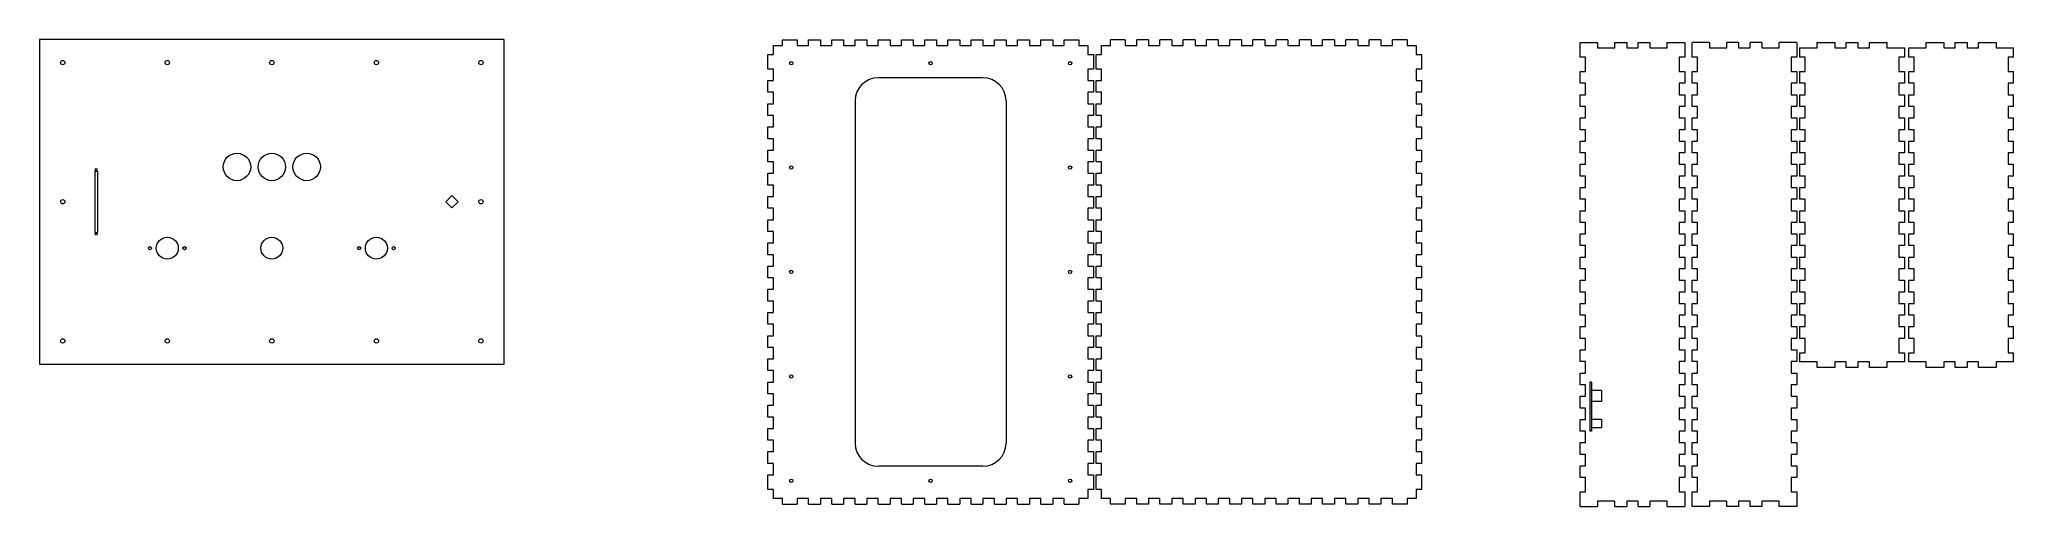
# Model space of a CAD drawing. Extents: x 61.2 to 146.1, y -11.8 to 8.4.
import ezdxf

# ---------------------------------------------------------------- set-up
doc = ezdxf.new("R2010")
doc.units = 0
doc.header["$MEASUREMENT"] = 0
doc.layers.add('text', color=7, linetype='Continuous', lineweight=18)

msp = doc.modelspace()

# ---------------------------------------------------------------- linework, layer by layer
at = {"layer": 'text'}
for p, q in [((81.172, 8.375), (61.172, 8.375)), ((61.172, 8.375), (61.172, -5.625)), ((81.172, -5.625), (81.172, 8.375)), ((92.522, 7.094), (92.522, 7.727)), ((92.522, 7.727), (92.758, 7.727)), ((92.758, 7.727), (92.758, 8.116)), ((92.758, 8.116), (93.147, 8.116)), ((93.147, 8.116), (93.147, 8.352)), ((93.147, 8.352), (93.78, 8.352)), ((93.78, 8.352), (93.78, 8.116)), ((93.78, 8.116), (94.272, 8.116)), ((94.272, 8.116), (94.272, 8.352)), ((94.272, 8.352), (94.78, 8.352)), ((94.78, 8.352), (94.78, 8.116)), ((94.78, 8.116), (95.272, 8.116)), ((95.272, 8.116), (95.272, 8.352)), ((95.272, 8.352), (95.78, 8.352)), ((95.78, 8.352), (95.78, 8.116)), ((95.78, 8.116), (96.272, 8.116)), ((96.272, 8.116), (96.272, 8.352)), ((96.272, 8.352), (96.78, 8.352)), ((96.78, 8.352), (96.78, 8.116)), ((96.78, 8.116), (97.272, 8.116)), ((97.272, 8.116), (97.272, 8.352)), ((97.272, 8.352), (97.78, 8.352)), ((97.78, 8.352), (97.78, 8.116)), ((97.78, 8.116), (98.272, 8.116)), ((98.272, 8.116), (98.272, 8.352)), ((98.272, 8.352), (98.78, 8.352)), ((98.78, 8.352), (98.78, 8.116)), ((98.78, 8.116), (99.272, 8.116)), ((99.272, 8.116), (99.272, 8.352)), ((99.272, 8.352), (99.78, 8.352)), ((99.78, 8.352), (99.78, 8.116)), ((99.78, 8.116), (100.272, 8.116)), ((100.272, 8.116), (100.272, 8.352)), ((100.272, 8.352), (100.78, 8.352)), ((100.78, 8.352), (100.78, 8.116)), ((100.78, 8.116), (101.272, 8.116)), ((101.272, 8.116), (101.272, 8.352)), ((101.272, 8.352), (101.78, 8.352)), ((101.78, 8.352), (101.78, 8.116)), ((101.78, 8.116), (102.272, 8.116)), ((102.272, 8.116), (102.272, 8.352)), ((102.272, 8.352), (102.78, 8.352)), ((102.78, 8.352), (102.78, 8.116)), ((102.78, 8.116), (103.272, 8.116)), ((103.272, 8.116), (103.272, 8.352)), ((103.272, 8.352), (103.78, 8.352)), ((103.78, 8.352), (103.78, 8.116)), ((103.78, 8.116), (104.272, 8.116)), ((104.272, 8.116), (104.272, 8.352)), ((104.272, 8.352), (104.78, 8.352)), ((104.78, 8.352), (104.78, 8.116)), ((104.78, 8.116), (105.272, 8.116)), ((105.272, 8.116), (105.272, 8.352)), ((105.272, 8.352), (105.905, 8.352)), ((105.905, 8.352), (105.905, 8.116)), ((105.905, 8.116), (106.294, 8.116)), ((106.294, 8.116), (106.294, 7.727)), ((106.294, 8.116), (106.294, 8.116)), ((106.294, 7.727), (106.531, 7.727)), ((106.531, 7.727), (106.531, 7.094)), ((106.648, 7.094), (106.648, 7.727)), ((106.648, 7.727), (106.884, 7.727)), ((106.884, 7.727), (106.884, 8.116)), ((106.884, 8.116), (107.273, 8.116)), ((107.273, 8.116), (107.273, 8.352)), ((107.906, 8.352), (107.273, 8.352)), ((107.906, 8.352), (107.906, 8.116)), ((107.906, 8.116), (108.398, 8.116)), ((108.398, 8.116), (108.398, 8.352)), ((108.906, 8.352), (108.398, 8.352)), ((108.906, 8.352), (108.906, 8.116)), ((108.906, 8.116), (109.398, 8.116)), ((109.398, 8.116), (109.398, 8.352)), ((109.906, 8.352), (109.398, 8.352)), ((109.906, 8.352), (109.906, 8.116)), ((109.906, 8.116), (110.398, 8.116)), ((110.398, 8.116), (110.398, 8.352)), ((110.906, 8.352), (110.398, 8.352)), ((110.906, 8.352), (110.906, 8.116)), ((110.906, 8.116), (111.398, 8.116)), ((111.398, 8.116), (111.398, 8.352)), ((111.906, 8.352), (111.398, 8.352)), ((111.906, 8.352), (111.906, 8.116)), ((111.906, 8.116), (112.398, 8.116)), ((112.398, 8.116), (112.398, 8.352)), ((112.906, 8.352), (112.398, 8.352)), ((112.906, 8.352), (112.906, 8.116)), ((112.906, 8.116), (113.398, 8.116)), ((113.398, 8.116), (113.398, 8.352)), ((113.906, 8.352), (113.398, 8.352)), ((113.906, 8.352), (113.906, 8.116)), ((113.906, 8.116), (114.398, 8.116)), ((114.398, 8.116), (114.398, 8.352)), ((114.906, 8.352), (114.398, 8.352)), ((114.906, 8.352), (114.906, 8.116)), ((114.906, 8.116), (115.398, 8.116)), ((115.398, 8.116), (115.398, 8.352)), ((115.906, 8.352), (115.398, 8.352)), ((115.906, 8.352), (115.906, 8.116)), ((115.906, 8.116), (116.398, 8.116)), ((116.398, 8.116), (116.398, 8.352)), ((116.906, 8.352), (116.398, 8.352)), ((116.906, 8.352), (116.906, 8.116)), ((116.906, 8.116), (117.398, 8.116)), ((117.398, 8.116), (117.398, 8.352)), ((117.906, 8.352), (117.398, 8.352)), ((117.906, 8.352), (117.906, 8.116)), ((117.906, 8.116), (118.398, 8.116)), ((118.398, 8.116), (118.398, 8.352)), ((118.906, 8.352), (118.398, 8.352)), ((118.906, 8.352), (118.906, 8.116)), ((118.906, 8.116), (119.398, 8.116)), ((119.398, 8.116), (119.398, 8.352)), ((120.031, 8.352), (119.398, 8.352)), ((120.031, 8.352), (120.031, 8.116)), ((120.031, 8.116), (120.42, 8.116)), ((120.42, 8.116), (120.42, 7.727)), ((120.42, 8.116), (120.42, 8.116)), ((120.42, 7.727), (120.656, 7.727)), ((120.656, 7.727), (120.656, 7.094)), ((127.476, 7.608), (127.476, 8.241)), ((127.476, 8.241), (128.234, 8.241)), ((128.234, 8.241), (128.234, 8.005)), ((128.234, 8.005), (128.976, 8.005)), ((128.976, 8.005), (128.976, 8.241)), ((128.976, 8.241), (129.484, 8.241)), ((129.484, 8.241), (129.484, 8.005)), ((129.484, 8.005), (129.976, 8.005)), ((129.976, 8.005), (129.976, 8.241)), ((129.976, 8.241), (130.484, 8.241)), ((130.484, 8.241), (130.484, 8.005)), ((130.484, 8.005), (131.226, 8.005)), ((131.226, 8.005), (131.226, 8.241)), ((131.226, 8.241), (131.984, 8.241)), ((131.984, 8.241), (131.984, 7.608)), ((131.984, 8.241), (131.984, 8.241)), ((132.295, 7.608), (132.295, 8.241)), ((133.053, 8.241), (132.295, 8.241)), ((133.053, 8.241), (133.053, 8.005)), ((133.053, 8.005), (133.795, 8.005)), ((133.795, 8.005), (133.795, 8.241)), ((134.303, 8.241), (133.795, 8.241)), ((134.303, 8.241), (134.303, 8.005)), ((134.303, 8.005), (134.795, 8.005)), ((134.795, 8.005), (134.795, 8.241)), ((135.303, 8.241), (134.795, 8.241)), ((135.303, 8.241), (135.303, 8.005)), ((135.303, 8.005), (136.045, 8.005)), ((136.045, 8.005), (136.045, 8.241)), ((136.803, 8.241), (136.045, 8.241)), ((136.803, 8.241), (136.803, 7.608)), ((136.803, 8.241), (136.803, 8.241)), ((136.928, 8.005), (136.928, 7.608)), ((136.928, 8.005), (137.678, 8.005)), ((137.678, 8.005), (137.678, 8.241)), ((137.678, 8.241), (138.436, 8.241)), ((138.436, 8.241), (138.436, 8.005)), ((138.436, 8.005), (138.928, 8.005)), ((138.928, 8.005), (138.928, 8.241)), ((138.928, 8.241), (139.436, 8.241)), ((139.436, 8.241), (139.436, 8.005)), ((139.436, 8.005), (139.928, 8.005)), ((139.928, 8.005), (139.928, 8.241)), ((139.928, 8.241), (140.686, 8.241)), ((140.686, 8.241), (140.686, 8.005)), ((140.686, 8.005), (141.436, 8.005)), ((141.436, 8.005), (141.436, 7.608)), ((141.436, 8.005), (141.436, 8.005)), ((141.625, 7.608), (141.625, 8.005)), ((141.625, 8.005), (142.375, 8.005)), ((142.375, 8.005), (142.375, 8.241)), ((142.375, 8.241), (143.133, 8.241)), ((143.133, 8.241), (143.133, 8.005)), ((143.133, 8.005), (143.625, 8.005)), ((143.625, 8.005), (143.625, 8.241)), ((143.625, 8.241), (144.133, 8.241)), ((144.133, 8.241), (144.133, 8.005)), ((144.133, 8.005), (144.625, 8.005)), ((144.625, 8.005), (144.625, 8.241)), ((144.625, 8.241), (145.383, 8.241)), ((145.383, 8.241), (145.383, 8.005)), ((145.383, 8.005), (146.133, 8.005)), ((146.133, 8.005), (146.133, 8.005)), ((146.133, 7.608), (146.133, 8.005)), ((92.758, 7.094), (92.522, 7.094)), ((92.758, 6.602), (92.758, 7.094)), ((106.531, 7.094), (106.294, 7.094)), ((106.294, 7.094), (106.294, 6.602)), ((106.884, 7.094), (106.648, 7.094)), ((106.884, 6.602), (106.884, 7.094)), ((120.656, 7.094), (120.42, 7.094)), ((120.42, 7.094), (120.42, 6.602)), ((127.712, 7.608), (127.476, 7.608)), ((127.476, 6.483), (127.476, 6.991)), ((127.476, 6.991), (127.712, 6.991)), ((127.712, 6.991), (127.712, 7.608)), ((131.984, 7.608), (131.748, 7.608)), ((131.748, 7.608), (131.748, 6.991)), ((131.748, 6.991), (131.984, 6.991)), ((131.984, 6.991), (131.984, 6.483)), ((132.531, 7.608), (132.295, 7.608)), ((132.295, 6.483), (132.295, 6.991)), ((132.295, 6.991), (132.531, 6.991)), ((132.531, 6.991), (132.531, 7.608)), ((136.803, 7.608), (136.567, 7.608)), ((136.567, 7.608), (136.567, 6.991)), ((136.567, 6.991), (136.803, 6.991)), ((136.803, 6.991), (136.803, 6.483)), ((137.164, 7.608), (136.928, 7.608)), ((136.928, 6.991), (136.928, 6.483)), ((136.928, 6.991), (137.164, 6.991)), ((137.164, 6.991), (137.164, 7.608)), ((141.436, 7.608), (141.2, 7.608)), ((141.2, 7.608), (141.2, 6.991)), ((141.2, 6.991), (141.436, 6.991)), ((141.436, 6.991), (141.436, 6.483)), ((141.861, 7.608), (141.625, 7.608)), ((141.625, 6.483), (141.625, 6.991)), ((141.625, 6.991), (141.861, 6.991)), ((141.861, 6.991), (141.861, 7.608)), ((146.133, 7.608), (145.897, 7.608)), ((145.897, 7.608), (145.897, 6.991)), ((145.897, 6.991), (146.133, 6.991)), ((146.133, 6.483), (146.133, 6.991)), ((92.522, 6.094), (92.522, 6.602)), ((92.522, 6.602), (92.758, 6.602)), ((92.758, 6.094), (92.522, 6.094)), ((92.758, 5.602), (92.758, 6.094)), ((101.776, 6.723), (97.276, 6.723)), ((106.294, 6.602), (106.531, 6.602)), ((106.531, 6.094), (106.294, 6.094)), ((106.294, 6.094), (106.294, 5.602)), ((106.531, 6.602), (106.531, 6.094)), ((106.648, 6.094), (106.648, 6.602)), ((106.648, 6.602), (106.884, 6.602)), ((106.884, 6.094), (106.648, 6.094)), ((106.884, 5.602), (106.884, 6.094)), ((120.42, 6.602), (120.656, 6.602)), ((120.656, 6.094), (120.42, 6.094)), ((120.42, 6.094), (120.42, 5.602)), ((120.656, 6.602), (120.656, 6.094)), ((127.712, 6.483), (127.476, 6.483)), ((127.476, 5.483), (127.476, 5.991)), ((127.476, 5.991), (127.712, 5.991)), ((127.712, 5.991), (127.712, 6.483)), ((131.984, 6.483), (131.748, 6.483)), ((131.748, 6.483), (131.748, 5.991)), ((131.748, 5.991), (131.984, 5.991)), ((131.984, 5.991), (131.984, 5.483)), ((132.531, 6.483), (132.295, 6.483)), ((132.295, 5.483), (132.295, 5.991)), ((132.295, 5.991), (132.531, 5.991)), ((132.531, 5.991), (132.531, 6.483)), ((136.803, 6.483), (136.567, 6.483)), ((136.567, 6.483), (136.567, 5.991)), ((136.567, 5.991), (136.803, 5.991)), ((136.803, 5.991), (136.803, 5.483)), ((137.164, 6.483), (136.928, 6.483)), ((136.928, 5.991), (136.928, 5.483)), ((136.928, 5.991), (137.164, 5.991)), ((137.164, 5.991), (137.164, 6.483)), ((141.436, 6.483), (141.2, 6.483)), ((141.2, 6.483), (141.2, 5.991)), ((141.2, 5.991), (141.436, 5.991)), ((141.436, 5.991), (141.436, 5.483)), ((141.861, 6.483), (141.625, 6.483)), ((141.625, 5.483), (141.625, 5.991)), ((141.625, 5.991), (141.861, 5.991)), ((141.861, 5.991), (141.861, 6.483)), ((146.133, 6.483), (145.897, 6.483)), ((145.897, 6.483), (145.897, 5.991)), ((145.897, 5.991), (146.133, 5.991)), ((146.133, 5.483), (146.133, 5.991)), ((92.522, 5.094), (92.522, 5.602)), ((92.522, 5.602), (92.758, 5.602)), ((96.276, 5.723), (96.276, -9.027)), ((102.776, 5.723), (102.776, -9.027)), ((106.294, 5.602), (106.531, 5.602)), ((106.531, 5.602), (106.531, 5.094)), ((106.648, 5.094), (106.648, 5.602)), ((106.648, 5.602), (106.884, 5.602)), ((120.42, 5.602), (120.656, 5.602)), ((120.656, 5.602), (120.656, 5.094)), ((127.712, 5.483), (127.476, 5.483)), ((127.712, 4.991), (127.712, 5.483)), ((131.984, 5.483), (131.748, 5.483)), ((131.748, 5.483), (131.748, 4.991)), ((132.531, 5.483), (132.295, 5.483)), ((132.531, 4.991), (132.531, 5.483)), ((136.803, 5.483), (136.567, 5.483)), ((136.567, 5.483), (136.567, 4.991)), ((137.164, 5.483), (136.928, 5.483)), ((137.164, 4.991), (137.164, 5.483)), ((141.436, 5.483), (141.2, 5.483)), ((141.2, 5.483), (141.2, 4.991)), ((141.861, 5.483), (141.625, 5.483)), ((141.861, 4.991), (141.861, 5.483)), ((146.133, 5.483), (145.897, 5.483)), ((145.897, 5.483), (145.897, 4.991)), ((92.758, 5.094), (92.522, 5.094)), ((92.522, 4.094), (92.522, 4.602)), ((92.522, 4.602), (92.758, 4.602)), ((92.758, 4.602), (92.758, 5.094)), ((106.531, 5.094), (106.294, 5.094)), ((106.294, 5.094), (106.294, 4.602)), ((106.294, 4.602), (106.531, 4.602)), ((106.531, 4.602), (106.531, 4.094)), ((106.884, 5.094), (106.648, 5.094)), ((106.648, 4.094), (106.648, 4.602)), ((106.648, 4.602), (106.884, 4.602)), ((106.884, 4.602), (106.884, 5.094)), ((120.656, 5.094), (120.42, 5.094)), ((120.42, 5.094), (120.42, 4.602)), ((120.42, 4.602), (120.656, 4.602)), ((120.656, 4.602), (120.656, 4.094)), ((127.476, 4.483), (127.476, 4.991)), ((127.476, 4.991), (127.712, 4.991)), ((127.712, 4.483), (127.476, 4.483)), ((127.712, 3.991), (127.712, 4.483)), ((131.748, 4.991), (131.984, 4.991)), ((131.984, 4.483), (131.748, 4.483)), ((131.748, 4.483), (131.748, 3.991)), ((131.984, 4.991), (131.984, 4.483)), ((132.295, 4.483), (132.295, 4.991)), ((132.295, 4.991), (132.531, 4.991)), ((132.531, 4.483), (132.295, 4.483)), ((132.531, 3.991), (132.531, 4.483)), ((136.567, 4.991), (136.803, 4.991)), ((136.803, 4.483), (136.567, 4.483)), ((136.567, 4.483), (136.567, 3.991)), ((136.803, 4.991), (136.803, 4.483)), ((136.928, 4.991), (136.928, 4.483)), ((136.928, 4.991), (137.164, 4.991)), ((137.164, 4.483), (136.928, 4.483)), ((137.164, 3.991), (137.164, 4.483)), ((141.2, 4.991), (141.436, 4.991)), ((141.436, 4.483), (141.2, 4.483)), ((141.2, 4.483), (141.2, 3.991)), ((141.436, 4.991), (141.436, 4.483)), ((141.625, 4.483), (141.625, 4.991)), ((141.625, 4.991), (141.861, 4.991)), ((141.861, 4.483), (141.625, 4.483)), ((141.861, 3.991), (141.861, 4.483)), ((145.897, 4.991), (146.133, 4.991)), ((146.133, 4.483), (145.897, 4.483)), ((145.897, 4.483), (145.897, 3.991)), ((146.133, 4.483), (146.133, 4.991)), ((92.758, 4.094), (92.522, 4.094)), ((92.522, 3.094), (92.522, 3.602)), ((92.522, 3.602), (92.758, 3.602)), ((92.758, 3.602), (92.758, 4.094)), ((106.531, 4.094), (106.294, 4.094)), ((106.294, 4.094), (106.294, 3.602)), ((106.294, 3.602), (106.531, 3.602)), ((106.531, 3.602), (106.531, 3.094)), ((106.884, 4.094), (106.648, 4.094)), ((106.648, 3.094), (106.648, 3.602)), ((106.648, 3.602), (106.884, 3.602)), ((106.884, 3.602), (106.884, 4.094)), ((120.656, 4.094), (120.42, 4.094)), ((120.42, 4.094), (120.42, 3.602)), ((120.42, 3.602), (120.656, 3.602)), ((120.656, 3.602), (120.656, 3.094)), ((127.476, 3.483), (127.476, 3.991)), ((127.476, 3.991), (127.712, 3.991)), ((127.712, 3.483), (127.476, 3.483)), ((127.712, 2.991), (127.712, 3.483)), ((131.748, 3.991), (131.984, 3.991)), ((131.984, 3.483), (131.748, 3.483)), ((131.748, 3.483), (131.748, 2.991)), ((131.984, 3.991), (131.984, 3.483)), ((132.295, 3.483), (132.295, 3.991)), ((132.295, 3.991), (132.531, 3.991)), ((132.531, 3.483), (132.295, 3.483)), ((132.531, 2.991), (132.531, 3.483)), ((136.567, 3.991), (136.803, 3.991)), ((136.803, 3.483), (136.567, 3.483)), ((136.567, 3.483), (136.567, 2.991)), ((136.803, 3.991), (136.803, 3.483)), ((136.928, 3.991), (136.928, 3.483)), ((136.928, 3.991), (137.164, 3.991)), ((137.164, 3.483), (136.928, 3.483)), ((137.164, 2.991), (137.164, 3.483)), ((141.2, 3.991), (141.436, 3.991)), ((141.436, 3.483), (141.2, 3.483)), ((141.2, 3.483), (141.2, 2.991)), ((141.436, 3.991), (141.436, 3.483)), ((141.625, 3.483), (141.625, 3.991)), ((141.625, 3.991), (141.861, 3.991)), ((141.861, 3.483), (141.625, 3.483)), ((141.861, 2.991), (141.861, 3.483)), ((145.897, 3.991), (146.133, 3.991)), ((146.133, 3.483), (145.897, 3.483)), ((145.897, 3.483), (145.897, 2.991)), ((146.133, 3.483), (146.133, 3.991)), ((63.555, 2.7), (63.555, 0.05)), ((63.555, 2.7), (63.665, 2.7)), ((63.665, 2.7), (63.665, 0.05)), ((92.758, 3.094), (92.522, 3.094)), ((92.522, 2.094), (92.522, 2.602)), ((92.522, 2.602), (92.758, 2.602)), ((92.758, 2.602), (92.758, 3.094)), ((106.531, 3.094), (106.294, 3.094)), ((106.294, 3.094), (106.294, 2.602)), ((106.294, 2.602), (106.531, 2.602)), ((106.531, 2.602), (106.531, 2.094)), ((106.884, 3.094), (106.648, 3.094)), ((106.648, 2.094), (106.648, 2.602)), ((106.648, 2.602), (106.884, 2.602)), ((106.884, 2.602), (106.884, 3.094)), ((120.656, 3.094), (120.42, 3.094)), ((120.42, 3.094), (120.42, 2.602)), ((120.42, 2.602), (120.656, 2.602)), ((120.656, 2.602), (120.656, 2.094)), ((127.476, 2.483), (127.476, 2.991)), ((127.476, 2.991), (127.712, 2.991)), ((131.748, 2.991), (131.984, 2.991)), ((131.984, 2.991), (131.984, 2.483)), ((132.295, 2.483), (132.295, 2.991)), ((132.295, 2.991), (132.531, 2.991)), ((136.567, 2.991), (136.803, 2.991)), ((136.803, 2.991), (136.803, 2.483)), ((136.928, 2.991), (136.928, 2.483)), ((136.928, 2.991), (137.164, 2.991)), ((141.2, 2.991), (141.436, 2.991)), ((141.436, 2.991), (141.436, 2.483)), ((141.625, 2.483), (141.625, 2.991)), ((141.625, 2.991), (141.861, 2.991)), ((145.897, 2.991), (146.133, 2.991)), ((146.133, 2.483), (146.133, 2.991)), ((92.758, 2.094), (92.522, 2.094)), ((92.758, 1.602), (92.758, 2.094)), ((106.531, 2.094), (106.294, 2.094)), ((106.294, 2.094), (106.294, 1.602)), ((106.884, 2.094), (106.648, 2.094)), ((106.884, 1.602), (106.884, 2.094)), ((120.656, 2.094), (120.42, 2.094)), ((120.42, 2.094), (120.42, 1.602)), ((127.712, 2.483), (127.476, 2.483)), ((127.476, 1.483), (127.476, 1.991)), ((127.476, 1.991), (127.712, 1.991)), ((127.712, 1.991), (127.712, 2.483)), ((131.984, 2.483), (131.748, 2.483)), ((131.748, 2.483), (131.748, 1.991)), ((131.748, 1.991), (131.984, 1.991)), ((131.984, 1.991), (131.984, 1.483)), ((132.531, 2.483), (132.295, 2.483)), ((132.295, 1.483), (132.295, 1.991)), ((132.295, 1.991), (132.531, 1.991)), ((132.531, 1.991), (132.531, 2.483)), ((136.803, 2.483), (136.567, 2.483)), ((136.567, 2.483), (136.567, 1.991)), ((136.567, 1.991), (136.803, 1.991)), ((136.803, 1.991), (136.803, 1.483)), ((137.164, 2.483), (136.928, 2.483)), ((136.928, 1.991), (136.928, 1.483)), ((136.928, 1.991), (137.164, 1.991)), ((137.164, 1.991), (137.164, 2.483)), ((141.436, 2.483), (141.2, 2.483)), ((141.2, 2.483), (141.2, 1.991)), ((141.2, 1.991), (141.436, 1.991)), ((141.436, 1.991), (141.436, 1.483)), ((141.861, 2.483), (141.625, 2.483)), ((141.625, 1.483), (141.625, 1.991)), ((141.625, 1.991), (141.861, 1.991)), ((141.861, 1.991), (141.861, 2.483)), ((146.133, 2.483), (145.897, 2.483)), ((145.897, 2.483), (145.897, 1.991)), ((145.897, 1.991), (146.133, 1.991)), ((146.133, 1.483), (146.133, 1.991)), ((78.657, 1.375), (78.922, 1.64)), ((78.922, 1.11), (78.657, 1.375)), ((79.187, 1.375), (78.922, 1.64)), ((78.922, 1.11), (79.187, 1.375)), ((92.522, 1.094), (92.522, 1.602)), ((92.522, 1.602), (92.758, 1.602)), ((92.758, 1.094), (92.522, 1.094)), ((92.758, 0.602), (92.758, 1.094)), ((106.294, 1.602), (106.531, 1.602)), ((106.531, 1.094), (106.294, 1.094)), ((106.294, 1.094), (106.294, 0.602)), ((106.531, 1.602), (106.531, 1.094)), ((106.648, 1.094), (106.648, 1.602)), ((106.648, 1.602), (106.884, 1.602)), ((106.884, 1.094), (106.648, 1.094)), ((106.884, 0.602), (106.884, 1.094)), ((120.42, 1.602), (120.656, 1.602)), ((120.656, 1.094), (120.42, 1.094)), ((120.42, 1.094), (120.42, 0.602)), ((120.656, 1.602), (120.656, 1.094)), ((127.712, 1.483), (127.476, 1.483)), ((127.476, 0.483), (127.476, 0.991)), ((127.476, 0.991), (127.712, 0.991)), ((127.712, 0.991), (127.712, 1.483)), ((131.984, 1.483), (131.748, 1.483)), ((131.748, 1.483), (131.748, 0.991)), ((131.748, 0.991), (131.984, 0.991)), ((131.984, 0.991), (131.984, 0.483)), ((132.531, 1.483), (132.295, 1.483)), ((132.295, 0.483), (132.295, 0.991)), ((132.295, 0.991), (132.531, 0.991)), ((132.531, 0.991), (132.531, 1.483)), ((136.803, 1.483), (136.567, 1.483)), ((136.567, 1.483), (136.567, 0.991)), ((136.567, 0.991), (136.803, 0.991)), ((136.803, 0.991), (136.803, 0.483)), ((137.164, 1.483), (136.928, 1.483)), ((136.928, 0.991), (136.928, 0.483)), ((136.928, 0.991), (137.164, 0.991)), ((137.164, 0.991), (137.164, 1.483)), ((141.436, 1.483), (141.2, 1.483)), ((141.2, 1.483), (141.2, 0.991)), ((141.2, 0.991), (141.436, 0.991)), ((141.436, 0.991), (141.436, 0.483)), ((141.861, 1.483), (141.625, 1.483)), ((141.625, 0.483), (141.625, 0.991)), ((141.625, 0.991), (141.861, 0.991)), ((141.861, 0.991), (141.861, 1.483)), ((146.133, 1.483), (145.897, 1.483)), ((145.897, 1.483), (145.897, 0.991)), ((145.897, 0.991), (146.133, 0.991)), ((146.133, 0.483), (146.133, 0.991)), ((63.555, 0.05), (63.665, 0.05)), ((92.522, 0.094), (92.522, 0.602)), ((92.522, 0.602), (92.758, 0.602)), ((92.758, 0.094), (92.522, 0.094)), ((92.758, -0.398), (92.758, 0.094)), ((106.294, 0.602), (106.531, 0.602)), ((106.531, 0.094), (106.294, 0.094)), ((106.294, 0.094), (106.294, -0.398)), ((106.531, 0.602), (106.531, 0.094)), ((106.648, 0.094), (106.648, 0.602)), ((106.648, 0.602), (106.884, 0.602)), ((106.884, 0.094), (106.648, 0.094)), ((106.884, -0.398), (106.884, 0.094)), ((120.42, 0.602), (120.656, 0.602)), ((120.656, 0.094), (120.42, 0.094)), ((120.42, 0.094), (120.42, -0.398)), ((120.656, 0.602), (120.656, 0.094)), ((127.712, 0.483), (127.476, 0.483)), ((127.712, -0.009), (127.712, 0.483)), ((131.984, 0.483), (131.748, 0.483)), ((131.748, 0.483), (131.748, -0.009)), ((132.531, 0.483), (132.295, 0.483)), ((132.531, -0.009), (132.531, 0.483)), ((136.803, 0.483), (136.567, 0.483)), ((136.567, 0.483), (136.567, -0.009)), ((137.164, 0.483), (136.928, 0.483)), ((137.164, -0.009), (137.164, 0.483)), ((141.436, 0.483), (141.2, 0.483)), ((141.2, 0.483), (141.2, -0.009)), ((141.861, 0.483), (141.625, 0.483)), ((141.861, -0.009), (141.861, 0.483)), ((146.133, 0.483), (145.897, 0.483)), ((145.897, 0.483), (145.897, -0.009)), ((92.522, -0.906), (92.522, -0.398)), ((92.522, -0.398), (92.758, -0.398)), ((106.294, -0.398), (106.531, -0.398)), ((106.531, -0.398), (106.531, -0.906)), ((106.648, -0.906), (106.648, -0.398)), ((106.648, -0.398), (106.884, -0.398)), ((120.42, -0.398), (120.656, -0.398)), ((120.656, -0.398), (120.656, -0.906)), ((127.476, -0.517), (127.476, -0.009)), ((127.476, -0.009), (127.712, -0.009)), ((127.712, -0.517), (127.476, -0.517)), ((127.712, -1.009), (127.712, -0.517)), ((131.748, -0.009), (131.984, -0.009)), ((131.984, -0.517), (131.748, -0.517)), ((131.748, -0.517), (131.748, -1.009)), ((131.984, -0.009), (131.984, -0.517)), ((132.295, -0.517), (132.295, -0.009)), ((132.295, -0.009), (132.531, -0.009)), ((132.531, -0.517), (132.295, -0.517)), ((132.531, -1.009), (132.531, -0.517)), ((136.567, -0.009), (136.803, -0.009)), ((136.803, -0.517), (136.567, -0.517)), ((136.567, -0.517), (136.567, -1.009)), ((136.803, -0.009), (136.803, -0.517)), ((136.928, -0.009), (136.928, -0.517)), ((136.928, -0.009), (137.164, -0.009)), ((137.164, -0.517), (136.928, -0.517)), ((137.164, -1.009), (137.164, -0.517)), ((141.2, -0.009), (141.436, -0.009)), ((141.436, -0.517), (141.2, -0.517)), ((141.2, -0.517), (141.2, -1.009)), ((141.436, -0.009), (141.436, -0.517)), ((141.625, -0.517), (141.625, -0.009)), ((141.625, -0.009), (141.861, -0.009)), ((141.861, -0.517), (141.625, -0.517)), ((141.861, -1.009), (141.861, -0.517)), ((145.897, -0.009), (146.133, -0.009)), ((146.133, -0.517), (145.897, -0.517)), ((145.897, -0.517), (145.897, -1.009)), ((146.133, -0.517), (146.133, -0.009)), ((92.758, -0.906), (92.522, -0.906)), ((92.522, -1.906), (92.522, -1.398)), ((92.522, -1.398), (92.758, -1.398)), ((92.758, -1.398), (92.758, -0.906)), ((106.531, -0.906), (106.294, -0.906)), ((106.294, -0.906), (106.294, -1.398)), ((106.294, -1.398), (106.531, -1.398)), ((106.531, -1.398), (106.531, -1.906)), ((106.884, -0.906), (106.648, -0.906)), ((106.648, -1.906), (106.648, -1.398)), ((106.648, -1.398), (106.884, -1.398)), ((106.884, -1.398), (106.884, -0.906)), ((120.656, -0.906), (120.42, -0.906)), ((120.42, -0.906), (120.42, -1.398)), ((120.42, -1.398), (120.656, -1.398)), ((120.656, -1.398), (120.656, -1.906)), ((127.476, -1.517), (127.476, -1.009)), ((127.476, -1.009), (127.712, -1.009)), ((127.712, -1.517), (127.476, -1.517)), ((127.712, -2.009), (127.712, -1.517)), ((131.748, -1.009), (131.984, -1.009)), ((131.984, -1.517), (131.748, -1.517)), ((131.748, -1.517), (131.748, -2.009)), ((131.984, -1.009), (131.984, -1.517)), ((132.295, -1.517), (132.295, -1.009)), ((132.295, -1.009), (132.531, -1.009)), ((132.531, -1.517), (132.295, -1.517)), ((132.531, -2.009), (132.531, -1.517)), ((136.567, -1.009), (136.803, -1.009)), ((136.803, -1.517), (136.567, -1.517)), ((136.567, -1.517), (136.567, -2.009)), ((136.803, -1.009), (136.803, -1.517)), ((136.928, -1.009), (136.928, -1.517)), ((136.928, -1.009), (137.164, -1.009)), ((137.164, -1.517), (136.928, -1.517)), ((137.164, -2.009), (137.164, -1.517)), ((141.2, -1.009), (141.436, -1.009)), ((141.436, -1.517), (141.2, -1.517)), ((141.2, -1.517), (141.2, -2.009)), ((141.436, -1.009), (141.436, -1.517)), ((141.625, -1.517), (141.625, -1.009)), ((141.625, -1.009), (141.861, -1.009)), ((141.861, -1.517), (141.625, -1.517)), ((141.861, -2.009), (141.861, -1.517)), ((145.897, -1.009), (146.133, -1.009)), ((146.133, -1.517), (145.897, -1.517)), ((145.897, -1.517), (145.897, -2.009)), ((146.133, -1.517), (146.133, -1.009)), ((92.758, -1.906), (92.522, -1.906)), ((92.522, -2.906), (92.522, -2.398)), ((92.522, -2.398), (92.758, -2.398)), ((92.758, -2.398), (92.758, -1.906)), ((106.531, -1.906), (106.294, -1.906)), ((106.294, -1.906), (106.294, -2.398)), ((106.294, -2.398), (106.531, -2.398)), ((106.531, -2.398), (106.531, -2.906)), ((106.884, -1.906), (106.648, -1.906)), ((106.648, -2.906), (106.648, -2.398)), ((106.648, -2.398), (106.884, -2.398)), ((106.884, -2.398), (106.884, -1.906)), ((120.656, -1.906), (120.42, -1.906)), ((120.42, -1.906), (120.42, -2.398)), ((120.42, -2.398), (120.656, -2.398)), ((120.656, -2.398), (120.656, -2.906)), ((127.476, -2.517), (127.476, -2.009)), ((127.476, -2.009), (127.712, -2.009)), ((127.712, -2.517), (127.476, -2.517)), ((127.712, -3.009), (127.712, -2.517)), ((131.748, -2.009), (131.984, -2.009)), ((131.984, -2.517), (131.748, -2.517)), ((131.748, -2.517), (131.748, -3.009)), ((131.984, -2.009), (131.984, -2.517)), ((132.295, -2.517), (132.295, -2.009)), ((132.295, -2.009), (132.531, -2.009)), ((132.531, -2.517), (132.295, -2.517)), ((132.531, -3.009), (132.531, -2.517)), ((136.567, -2.009), (136.803, -2.009)), ((136.803, -2.517), (136.567, -2.517)), ((136.567, -2.517), (136.567, -3.009)), ((136.803, -2.009), (136.803, -2.517)), ((136.928, -2.009), (136.928, -2.517)), ((136.928, -2.009), (137.164, -2.009)), ((137.164, -2.517), (136.928, -2.517)), ((137.164, -3.009), (137.164, -2.517)), ((141.2, -2.009), (141.436, -2.009)), ((141.436, -2.517), (141.2, -2.517)), ((141.2, -2.517), (141.2, -3.009)), ((141.436, -2.009), (141.436, -2.517)), ((141.625, -2.517), (141.625, -2.009)), ((141.625, -2.009), (141.861, -2.009)), ((141.861, -2.517), (141.625, -2.517)), ((141.861, -3.009), (141.861, -2.517)), ((145.897, -2.009), (146.133, -2.009)), ((146.133, -2.517), (145.897, -2.517)), ((145.897, -2.517), (145.897, -3.009)), ((146.133, -2.517), (146.133, -2.009)), ((92.758, -2.906), (92.522, -2.906)), ((92.522, -3.906), (92.522, -3.398)), ((92.522, -3.398), (92.758, -3.398)), ((92.758, -3.398), (92.758, -2.906)), ((106.531, -2.906), (106.294, -2.906)), ((106.294, -2.906), (106.294, -3.398)), ((106.294, -3.398), (106.531, -3.398)), ((106.531, -3.398), (106.531, -3.906)), ((106.884, -2.906), (106.648, -2.906)), ((106.648, -3.906), (106.648, -3.398)), ((106.648, -3.398), (106.884, -3.398)), ((106.884, -3.398), (106.884, -2.906)), ((120.656, -2.906), (120.42, -2.906)), ((120.42, -2.906), (120.42, -3.398)), ((120.42, -3.398), (120.656, -3.398)), ((120.656, -3.398), (120.656, -3.906)), ((127.476, -3.517), (127.476, -3.009)), ((127.476, -3.009), (127.712, -3.009)), ((131.748, -3.009), (131.984, -3.009)), ((131.984, -3.009), (131.984, -3.517)), ((132.295, -3.517), (132.295, -3.009)), ((132.295, -3.009), (132.531, -3.009)), ((136.567, -3.009), (136.803, -3.009)), ((136.803, -3.009), (136.803, -3.517)), ((136.928, -3.009), (136.928, -3.517)), ((136.928, -3.009), (137.164, -3.009)), ((141.2, -3.009), (141.436, -3.009)), ((141.436, -3.009), (141.436, -3.517)), ((141.625, -3.517), (141.625, -3.009)), ((141.625, -3.009), (141.861, -3.009)), ((145.897, -3.009), (146.133, -3.009)), ((146.133, -3.517), (146.133, -3.009)), ((92.758, -3.906), (92.522, -3.906)), ((92.758, -4.398), (92.758, -3.906)), ((106.531, -3.906), (106.294, -3.906)), ((106.294, -3.906), (106.294, -4.398)), ((106.884, -3.906), (106.648, -3.906)), ((106.884, -4.398), (106.884, -3.906)), ((120.656, -3.906), (120.42, -3.906)), ((120.42, -3.906), (120.42, -4.398)), ((127.712, -3.517), (127.476, -3.517)), ((127.476, -4.517), (127.476, -4.009)), ((127.476, -4.009), (127.712, -4.009)), ((127.712, -4.009), (127.712, -3.517)), ((131.984, -3.517), (131.748, -3.517)), ((131.748, -3.517), (131.748, -4.009)), ((131.748, -4.009), (131.984, -4.009)), ((131.984, -4.009), (131.984, -4.517)), ((132.531, -3.517), (132.295, -3.517)), ((132.295, -4.517), (132.295, -4.009)), ((132.295, -4.009), (132.531, -4.009)), ((132.531, -4.009), (132.531, -3.517)), ((136.803, -3.517), (136.567, -3.517)), ((136.567, -3.517), (136.567, -4.009)), ((136.567, -4.009), (136.803, -4.009)), ((136.803, -4.009), (136.803, -4.517)), ((137.164, -3.517), (136.928, -3.517)), ((136.928, -4.009), (136.928, -4.517)), ((136.928, -4.009), (137.164, -4.009)), ((137.164, -4.009), (137.164, -3.517)), ((141.436, -3.517), (141.2, -3.517)), ((141.2, -3.517), (141.2, -4.009)), ((141.2, -4.009), (141.436, -4.009)), ((141.436, -4.009), (141.436, -4.517)), ((141.861, -3.517), (141.625, -3.517)), ((141.625, -4.517), (141.625, -4.009)), ((141.625, -4.009), (141.861, -4.009)), ((141.861, -4.009), (141.861, -3.517)), ((146.133, -3.517), (145.897, -3.517)), ((145.897, -3.517), (145.897, -4.009)), ((145.897, -4.009), (146.133, -4.009)), ((146.133, -4.517), (146.133, -4.009)), ((92.522, -4.906), (92.522, -4.398)), ((92.522, -4.398), (92.758, -4.398)), ((92.758, -4.906), (92.522, -4.906)), ((92.758, -5.398), (92.758, -4.906)), ((106.294, -4.398), (106.531, -4.398)), ((106.531, -4.906), (106.294, -4.906)), ((106.294, -4.906), (106.294, -5.398)), ((106.531, -4.398), (106.531, -4.906)), ((106.648, -4.906), (106.648, -4.398)), ((106.648, -4.398), (106.884, -4.398)), ((106.884, -4.906), (106.648, -4.906)), ((106.884, -5.398), (106.884, -4.906)), ((120.42, -4.398), (120.656, -4.398)), ((120.656, -4.906), (120.42, -4.906)), ((120.42, -4.906), (120.42, -5.398)), ((120.656, -4.398), (120.656, -4.906)), ((127.712, -4.517), (127.476, -4.517)), ((127.476, -5.517), (127.476, -5.009)), ((127.476, -5.009), (127.712, -5.009)), ((127.712, -5.009), (127.712, -4.517)), ((131.984, -4.517), (131.748, -4.517)), ((131.748, -4.517), (131.748, -5.009)), ((131.748, -5.009), (131.984, -5.009)), ((131.984, -5.009), (131.984, -5.517)), ((132.531, -4.517), (132.295, -4.517)), ((132.295, -5.517), (132.295, -5.009)), ((132.295, -5.009), (132.531, -5.009)), ((132.531, -5.009), (132.531, -4.517)), ((136.803, -4.517), (136.567, -4.517)), ((136.567, -4.517), (136.567, -5.009)), ((136.567, -5.009), (136.803, -5.009)), ((136.803, -5.009), (136.803, -5.517)), ((137.164, -4.517), (136.928, -4.517)), ((137.164, -5.134), (137.164, -4.517)), ((141.436, -4.517), (141.2, -4.517)), ((141.2, -4.517), (141.2, -5.134)), ((141.861, -4.517), (141.625, -4.517)), ((141.861, -5.134), (141.861, -4.517)), ((146.133, -4.517), (145.897, -4.517)), ((145.897, -4.517), (145.897, -5.134)), ((61.172, -5.625), (81.172, -5.625)), ((92.522, -5.906), (92.522, -5.398)), ((92.522, -5.398), (92.758, -5.398)), ((92.758, -5.906), (92.522, -5.906)), ((92.758, -6.398), (92.758, -5.906)), ((106.294, -5.398), (106.531, -5.398)), ((106.531, -5.906), (106.294, -5.906)), ((106.294, -5.906), (106.294, -6.398)), ((106.531, -5.398), (106.531, -5.906)), ((106.648, -5.906), (106.648, -5.398)), ((106.648, -5.398), (106.884, -5.398)), ((106.884, -5.906), (106.648, -5.906)), ((106.884, -6.398), (106.884, -5.906)), ((120.42, -5.398), (120.656, -5.398)), ((120.656, -5.906), (120.42, -5.906)), ((120.42, -5.906), (120.42, -6.398)), ((120.656, -5.398), (120.656, -5.906)), ((127.712, -5.517), (127.476, -5.517)), ((127.712, -6.009), (127.712, -5.517)), ((131.984, -5.517), (131.748, -5.517)), ((131.748, -5.517), (131.748, -6.009)), ((132.531, -5.517), (132.295, -5.517)), ((132.531, -6.009), (132.531, -5.517)), ((136.803, -5.517), (136.567, -5.517)), ((136.567, -5.517), (136.567, -6.009)), ((136.928, -5.134), (136.928, -5.531)), ((136.928, -5.134), (137.164, -5.134)), ((137.678, -5.531), (136.928, -5.531)), ((137.678, -5.767), (137.678, -5.531)), ((138.436, -5.767), (137.678, -5.767)), ((138.928, -5.531), (138.436, -5.531)), ((138.436, -5.531), (138.436, -5.767)), ((138.928, -5.767), (138.928, -5.531)), ((139.436, -5.767), (138.928, -5.767)), ((139.928, -5.531), (139.436, -5.531)), ((139.436, -5.531), (139.436, -5.767)), ((139.928, -5.767), (139.928, -5.531)), ((140.686, -5.767), (139.928, -5.767)), ((141.436, -5.531), (140.686, -5.531)), ((140.686, -5.531), (140.686, -5.767)), ((141.2, -5.134), (141.436, -5.134)), ((141.436, -5.134), (141.436, -5.531)), ((141.625, -5.531), (141.625, -5.134)), ((141.625, -5.134), (141.861, -5.134)), ((142.375, -5.531), (141.625, -5.531)), ((142.375, -5.767), (142.375, -5.531)), ((143.133, -5.767), (142.375, -5.767)), ((143.625, -5.531), (143.133, -5.531)), ((143.133, -5.531), (143.133, -5.767)), ((143.625, -5.767), (143.625, -5.531)), ((144.133, -5.767), (143.625, -5.767)), ((144.625, -5.531), (144.133, -5.531)), ((144.133, -5.531), (144.133, -5.767)), ((144.625, -5.767), (144.625, -5.531)), ((145.383, -5.767), (144.625, -5.767)), ((146.133, -5.531), (145.383, -5.531)), ((145.383, -5.531), (145.383, -5.767)), ((145.897, -5.134), (146.133, -5.134)), ((146.133, -5.531), (146.133, -5.134)), ((92.522, -6.906), (92.522, -6.398)), ((92.522, -6.398), (92.758, -6.398)), ((106.294, -6.398), (106.531, -6.398)), ((106.531, -6.398), (106.531, -6.906)), ((106.648, -6.906), (106.648, -6.398)), ((106.648, -6.398), (106.884, -6.398)), ((120.42, -6.398), (120.656, -6.398)), ((120.656, -6.398), (120.656, -6.906)), ((127.476, -6.517), (127.476, -6.009)), ((127.476, -6.009), (127.712, -6.009)), ((127.712, -6.517), (127.476, -6.517)), ((127.712, -7.009), (127.712, -6.517)), ((127.9, -6.407), (127.9, -8.517)), ((127.965, -6.407), (127.9, -6.407)), ((127.965, -6.407), (127.965, -8.517)), ((128.4, -6.767), (127.975, -6.767)), ((127.975, -6.767), (127.975, -7.242)), ((128.4, -6.767), (128.4, -7.242)), ((131.748, -6.009), (131.984, -6.009)), ((131.984, -6.517), (131.748, -6.517)), ((131.748, -6.517), (131.748, -7.009)), ((131.984, -6.009), (131.984, -6.517)), ((132.295, -6.517), (132.295, -6.009)), ((132.295, -6.009), (132.531, -6.009)), ((132.531, -6.517), (132.295, -6.517)), ((132.531, -7.009), (132.531, -6.517)), ((136.567, -6.009), (136.803, -6.009)), ((136.803, -6.517), (136.567, -6.517)), ((136.567, -6.517), (136.567, -7.009)), ((136.803, -6.009), (136.803, -6.517)), ((92.758, -6.906), (92.522, -6.906)), ((92.522, -7.906), (92.522, -7.398)), ((92.522, -7.398), (92.758, -7.398)), ((92.758, -7.398), (92.758, -6.906)), ((106.531, -6.906), (106.294, -6.906)), ((106.294, -6.906), (106.294, -7.398)), ((106.294, -7.398), (106.531, -7.398)), ((106.531, -7.398), (106.531, -7.906)), ((106.884, -6.906), (106.648, -6.906)), ((106.648, -7.906), (106.648, -7.398)), ((106.648, -7.398), (106.884, -7.398)), ((106.884, -7.398), (106.884, -6.906)), ((120.656, -6.906), (120.42, -6.906)), ((120.42, -6.906), (120.42, -7.398)), ((120.42, -7.398), (120.656, -7.398)), ((120.656, -7.398), (120.656, -7.906)), ((127.476, -7.517), (127.476, -7.009)), ((127.476, -7.009), (127.712, -7.009)), ((127.712, -7.517), (127.476, -7.517)), ((127.712, -8.009), (127.712, -7.517)), ((128.4, -7.242), (127.975, -7.242)), ((131.748, -7.009), (131.984, -7.009)), ((131.984, -7.517), (131.748, -7.517)), ((131.748, -7.517), (131.748, -8.009)), ((131.984, -7.009), (131.984, -7.517)), ((132.295, -7.517), (132.295, -7.009)), ((132.295, -7.009), (132.531, -7.009)), ((132.531, -7.517), (132.295, -7.517)), ((132.531, -8.009), (132.531, -7.517)), ((136.567, -7.009), (136.803, -7.009)), ((136.803, -7.517), (136.567, -7.517)), ((136.567, -7.517), (136.567, -8.009)), ((136.803, -7.009), (136.803, -7.517)), ((92.758, -7.906), (92.522, -7.906)), ((92.522, -8.906), (92.522, -8.398)), ((92.522, -8.398), (92.758, -8.398)), ((92.758, -8.398), (92.758, -7.906)), ((106.531, -7.906), (106.294, -7.906)), ((106.294, -7.906), (106.294, -8.398)), ((106.294, -8.398), (106.531, -8.398)), ((106.531, -8.398), (106.531, -8.906)), ((106.884, -7.906), (106.648, -7.906)), ((106.648, -8.906), (106.648, -8.398)), ((106.648, -8.398), (106.884, -8.398)), ((106.884, -8.398), (106.884, -7.906)), ((120.656, -7.906), (120.42, -7.906)), ((120.42, -7.906), (120.42, -8.398)), ((120.42, -8.398), (120.656, -8.398)), ((120.656, -8.398), (120.656, -8.906)), ((127.476, -8.517), (127.476, -8.009)), ((127.476, -8.009), (127.712, -8.009)), ((127.975, -8.002), (127.975, -8.357)), ((127.975, -8.002), (128.405, -8.002)), ((127.975, -8.357), (128.405, -8.357)), ((128.405, -8.002), (128.405, -8.357)), ((131.748, -8.009), (131.984, -8.009)), ((131.984, -8.009), (131.984, -8.517)), ((132.295, -8.517), (132.295, -8.009)), ((132.295, -8.009), (132.531, -8.009)), ((136.567, -8.009), (136.803, -8.009)), ((136.803, -8.009), (136.803, -8.517)), ((92.758, -8.906), (92.522, -8.906)), ((92.758, -9.398), (92.758, -8.906)), ((106.531, -8.906), (106.294, -8.906)), ((106.294, -8.906), (106.294, -9.398)), ((106.884, -8.906), (106.648, -8.906)), ((106.884, -9.398), (106.884, -8.906)), ((120.656, -8.906), (120.42, -8.906)), ((120.42, -8.906), (120.42, -9.398)), ((127.712, -8.517), (127.476, -8.517)), ((127.476, -9.517), (127.476, -9.009)), ((127.476, -9.009), (127.712, -9.009)), ((127.712, -9.009), (127.712, -8.517)), ((127.965, -8.517), (127.9, -8.517)), ((131.984, -8.517), (131.748, -8.517)), ((131.748, -8.517), (131.748, -9.009)), ((131.748, -9.009), (131.984, -9.009)), ((131.984, -9.009), (131.984, -9.517)), ((132.531, -8.517), (132.295, -8.517)), ((132.295, -9.517), (132.295, -9.009)), ((132.295, -9.009), (132.531, -9.009)), ((132.531, -9.009), (132.531, -8.517)), ((136.803, -8.517), (136.567, -8.517)), ((136.567, -8.517), (136.567, -9.009)), ((136.567, -9.009), (136.803, -9.009)), ((136.803, -9.009), (136.803, -9.517)), ((92.522, -9.906), (92.522, -9.398)), ((92.522, -9.398), (92.758, -9.398)), ((92.758, -9.906), (92.522, -9.906)), ((92.758, -10.398), (92.758, -9.906)), ((101.776, -10.027), (97.276, -10.027)), ((106.294, -9.398), (106.531, -9.398)), ((106.531, -9.906), (106.294, -9.906)), ((106.294, -9.906), (106.294, -10.398)), ((106.531, -9.398), (106.531, -9.906)), ((106.648, -9.906), (106.648, -9.398)), ((106.648, -9.398), (106.884, -9.398)), ((106.884, -9.906), (106.648, -9.906)), ((106.884, -10.398), (106.884, -9.906)), ((120.42, -9.398), (120.656, -9.398)), ((120.656, -9.906), (120.42, -9.906)), ((120.42, -9.906), (120.42, -10.398)), ((120.656, -9.398), (120.656, -9.906)), ((127.712, -9.517), (127.476, -9.517)), ((127.476, -10.517), (127.476, -10.009)), ((127.476, -10.009), (127.712, -10.009)), ((127.712, -10.009), (127.712, -9.517)), ((131.984, -9.517), (131.748, -9.517)), ((131.748, -9.517), (131.748, -10.009)), ((131.748, -10.009), (131.984, -10.009)), ((131.984, -10.009), (131.984, -10.517)), ((132.531, -9.517), (132.295, -9.517)), ((132.295, -10.517), (132.295, -10.009)), ((132.295, -10.009), (132.531, -10.009)), ((132.531, -10.009), (132.531, -9.517)), ((136.803, -9.517), (136.567, -9.517)), ((136.567, -9.517), (136.567, -10.009)), ((136.567, -10.009), (136.803, -10.009)), ((136.803, -10.009), (136.803, -10.517)), ((92.522, -11.031), (92.522, -10.398)), ((92.522, -10.398), (92.758, -10.398)), ((92.758, -11.031), (92.522, -11.031)), ((92.758, -11.42), (92.758, -11.031)), ((106.294, -10.398), (106.531, -10.398)), ((106.531, -11.031), (106.294, -11.031)), ((106.294, -11.031), (106.294, -11.42)), ((106.531, -10.398), (106.531, -11.031)), ((106.648, -11.031), (106.648, -10.398)), ((106.648, -10.398), (106.884, -10.398)), ((106.884, -11.031), (106.648, -11.031)), ((106.884, -11.42), (106.884, -11.031)), ((120.42, -10.398), (120.656, -10.398)), ((120.656, -11.031), (120.42, -11.031)), ((120.42, -11.031), (120.42, -11.42)), ((120.656, -10.398), (120.656, -11.031)), ((127.712, -10.517), (127.476, -10.517)), ((127.712, -11.134), (127.712, -10.517)), ((131.984, -10.517), (131.748, -10.517)), ((131.748, -10.517), (131.748, -11.134)), ((132.531, -10.517), (132.295, -10.517)), ((132.531, -11.134), (132.531, -10.517)), ((136.803, -10.517), (136.567, -10.517)), ((136.567, -10.517), (136.567, -11.134)), ((93.147, -11.42), (92.758, -11.42)), ((93.147, -11.656), (93.147, -11.42)), ((93.147, -11.656), (93.78, -11.656)), ((94.272, -11.42), (93.78, -11.42)), ((93.78, -11.42), (93.78, -11.656)), ((94.272, -11.656), (94.272, -11.42)), ((94.272, -11.656), (94.78, -11.656)), ((95.272, -11.42), (94.78, -11.42)), ((94.78, -11.42), (94.78, -11.656)), ((95.272, -11.656), (95.272, -11.42)), ((95.272, -11.656), (95.78, -11.656)), ((96.272, -11.42), (95.78, -11.42)), ((95.78, -11.42), (95.78, -11.656)), ((96.272, -11.656), (96.272, -11.42)), ((96.272, -11.656), (96.78, -11.656)), ((97.272, -11.42), (96.78, -11.42)), ((96.78, -11.42), (96.78, -11.656)), ((97.272, -11.656), (97.272, -11.42)), ((97.272, -11.656), (97.78, -11.656)), ((98.272, -11.42), (97.78, -11.42)), ((97.78, -11.42), (97.78, -11.656)), ((98.272, -11.656), (98.272, -11.42)), ((98.272, -11.656), (98.78, -11.656)), ((99.272, -11.42), (98.78, -11.42)), ((98.78, -11.42), (98.78, -11.656)), ((99.272, -11.656), (99.272, -11.42)), ((99.272, -11.656), (99.78, -11.656)), ((100.272, -11.42), (99.78, -11.42)), ((99.78, -11.42), (99.78, -11.656)), ((100.272, -11.656), (100.272, -11.42)), ((100.272, -11.656), (100.78, -11.656)), ((101.272, -11.42), (100.78, -11.42)), ((100.78, -11.42), (100.78, -11.656)), ((101.272, -11.656), (101.272, -11.42)), ((101.272, -11.656), (101.78, -11.656)), ((102.272, -11.42), (101.78, -11.42)), ((101.78, -11.42), (101.78, -11.656)), ((102.272, -11.656), (102.272, -11.42)), ((102.272, -11.656), (102.78, -11.656)), ((103.272, -11.42), (102.78, -11.42)), ((102.78, -11.42), (102.78, -11.656)), ((103.272, -11.656), (103.272, -11.42)), ((103.272, -11.656), (103.78, -11.656)), ((104.272, -11.42), (103.78, -11.42)), ((103.78, -11.42), (103.78, -11.656)), ((104.272, -11.656), (104.272, -11.42)), ((104.272, -11.656), (104.78, -11.656)), ((105.272, -11.42), (104.78, -11.42)), ((104.78, -11.42), (104.78, -11.656)), ((105.272, -11.656), (105.272, -11.42)), ((105.272, -11.656), (105.905, -11.656)), ((106.294, -11.42), (105.905, -11.42)), ((105.905, -11.42), (105.905, -11.656)), ((107.273, -11.42), (106.884, -11.42)), ((107.273, -11.656), (107.273, -11.42)), ((107.906, -11.656), (107.273, -11.656)), ((108.398, -11.42), (107.906, -11.42)), ((107.906, -11.42), (107.906, -11.656)), ((108.398, -11.656), (108.398, -11.42)), ((108.906, -11.656), (108.398, -11.656)), ((109.398, -11.42), (108.906, -11.42)), ((108.906, -11.42), (108.906, -11.656)), ((109.398, -11.656), (109.398, -11.42)), ((109.906, -11.656), (109.398, -11.656)), ((110.398, -11.42), (109.906, -11.42)), ((109.906, -11.42), (109.906, -11.656)), ((110.398, -11.656), (110.398, -11.42)), ((110.906, -11.656), (110.398, -11.656)), ((111.398, -11.42), (110.906, -11.42)), ((110.906, -11.42), (110.906, -11.656)), ((111.398, -11.656), (111.398, -11.42)), ((111.906, -11.656), (111.398, -11.656)), ((112.398, -11.42), (111.906, -11.42)), ((111.906, -11.42), (111.906, -11.656)), ((112.398, -11.656), (112.398, -11.42)), ((112.906, -11.656), (112.398, -11.656)), ((113.398, -11.42), (112.906, -11.42)), ((112.906, -11.42), (112.906, -11.656)), ((113.398, -11.656), (113.398, -11.42)), ((113.906, -11.656), (113.398, -11.656)), ((114.398, -11.42), (113.906, -11.42)), ((113.906, -11.42), (113.906, -11.656)), ((114.398, -11.656), (114.398, -11.42)), ((114.906, -11.656), (114.398, -11.656)), ((115.398, -11.42), (114.906, -11.42)), ((114.906, -11.42), (114.906, -11.656)), ((115.398, -11.656), (115.398, -11.42)), ((115.906, -11.656), (115.398, -11.656)), ((116.398, -11.42), (115.906, -11.42)), ((115.906, -11.42), (115.906, -11.656)), ((116.398, -11.656), (116.398, -11.42)), ((116.906, -11.656), (116.398, -11.656)), ((117.398, -11.42), (116.906, -11.42)), ((116.906, -11.42), (116.906, -11.656)), ((117.398, -11.656), (117.398, -11.42)), ((117.906, -11.656), (117.398, -11.656)), ((118.398, -11.42), (117.906, -11.42)), ((117.906, -11.42), (117.906, -11.656)), ((118.398, -11.656), (118.398, -11.42)), ((118.906, -11.656), (118.398, -11.656)), ((119.398, -11.42), (118.906, -11.42)), ((118.906, -11.42), (118.906, -11.656)), ((119.398, -11.656), (119.398, -11.42)), ((120.031, -11.656), (119.398, -11.656)), ((120.42, -11.42), (120.031, -11.42)), ((120.031, -11.42), (120.031, -11.656)), ((127.476, -11.767), (127.476, -11.134)), ((127.476, -11.134), (127.712, -11.134)), ((127.476, -11.767), (128.234, -11.767)), ((128.976, -11.531), (128.234, -11.531)), ((128.234, -11.531), (128.234, -11.767)), ((128.976, -11.767), (128.976, -11.531)), ((128.976, -11.767), (129.484, -11.767)), ((129.976, -11.531), (129.484, -11.531)), ((129.484, -11.531), (129.484, -11.767)), ((129.976, -11.767), (129.976, -11.531)), ((129.976, -11.767), (130.484, -11.767)), ((131.226, -11.531), (130.484, -11.531)), ((130.484, -11.531), (130.484, -11.767)), ((131.226, -11.767), (131.226, -11.531)), ((131.226, -11.767), (131.984, -11.767)), ((131.748, -11.134), (131.984, -11.134)), ((131.984, -11.134), (131.984, -11.767)), ((132.295, -11.767), (132.295, -11.134)), ((132.295, -11.134), (132.531, -11.134)), ((133.053, -11.767), (132.295, -11.767)), ((133.795, -11.531), (133.053, -11.531)), ((133.053, -11.531), (133.053, -11.767)), ((133.795, -11.767), (133.795, -11.531)), ((134.303, -11.767), (133.795, -11.767)), ((134.795, -11.531), (134.303, -11.531)), ((134.303, -11.531), (134.303, -11.767)), ((134.795, -11.767), (134.795, -11.531)), ((135.303, -11.767), (134.795, -11.767)), ((136.045, -11.531), (135.303, -11.531)), ((135.303, -11.531), (135.303, -11.767)), ((136.045, -11.767), (136.045, -11.531)), ((136.803, -11.767), (136.045, -11.767)), ((136.567, -11.134), (136.803, -11.134)), ((136.803, -11.134), (136.803, -11.767))]:
    msp.add_line(p, q, dxfattribs=at)
for centre, radius in [((62.172, 7.375), 0.095), ((66.672, 7.375), 0.095), ((71.172, 7.375), 0.095), ((75.672, 7.375), 0.095), ((80.172, 7.375), 0.095), ((93.526, 7.348), 0.0725), ((99.526, 7.348), 0.0725), ((105.526, 7.348), 0.0725), ((69.672, 2.875), 0.59), ((71.172, 2.875), 0.59), ((72.672, 2.875), 0.59), ((63.61, 2.77), 0.04), ((93.526, 2.848), 0.0725), ((105.526, 2.848), 0.0725), ((62.172, 1.375), 0.095), ((80.172, 1.375), 0.095), ((63.61, -0.02), 0.04), ((65.933, -0.625), 0.0675), ((66.672, -0.625), 0.475), ((67.412, -0.625), 0.0675), ((71.172, -0.625), 0.475), ((74.933, -0.625), 0.0675), ((75.672, -0.625), 0.475), ((76.412, -0.625), 0.0675), ((93.526, -1.652), 0.0725), ((105.526, -1.652), 0.0725), ((62.172, -4.625), 0.095), ((66.672, -4.625), 0.095), ((71.172, -4.625), 0.095), ((75.672, -4.625), 0.095), ((80.172, -4.625), 0.095), ((93.526, -6.152), 0.0725), ((105.526, -6.152), 0.0725), ((93.526, -10.652), 0.0725), ((99.526, -10.652), 0.0725), ((105.526, -10.652), 0.0725)]:
    msp.add_circle(centre, radius, dxfattribs=at)
for centre, start, end in [((97.276, 5.723), 90, 180), ((101.776, 5.723), 0, 90), ((97.276, -9.027), 180, 270), ((101.776, -9.027), 270, 0)]:
    msp.add_arc(centre, 1, start, end, dxfattribs=at)

doc.saveas('drawing.dxf')
